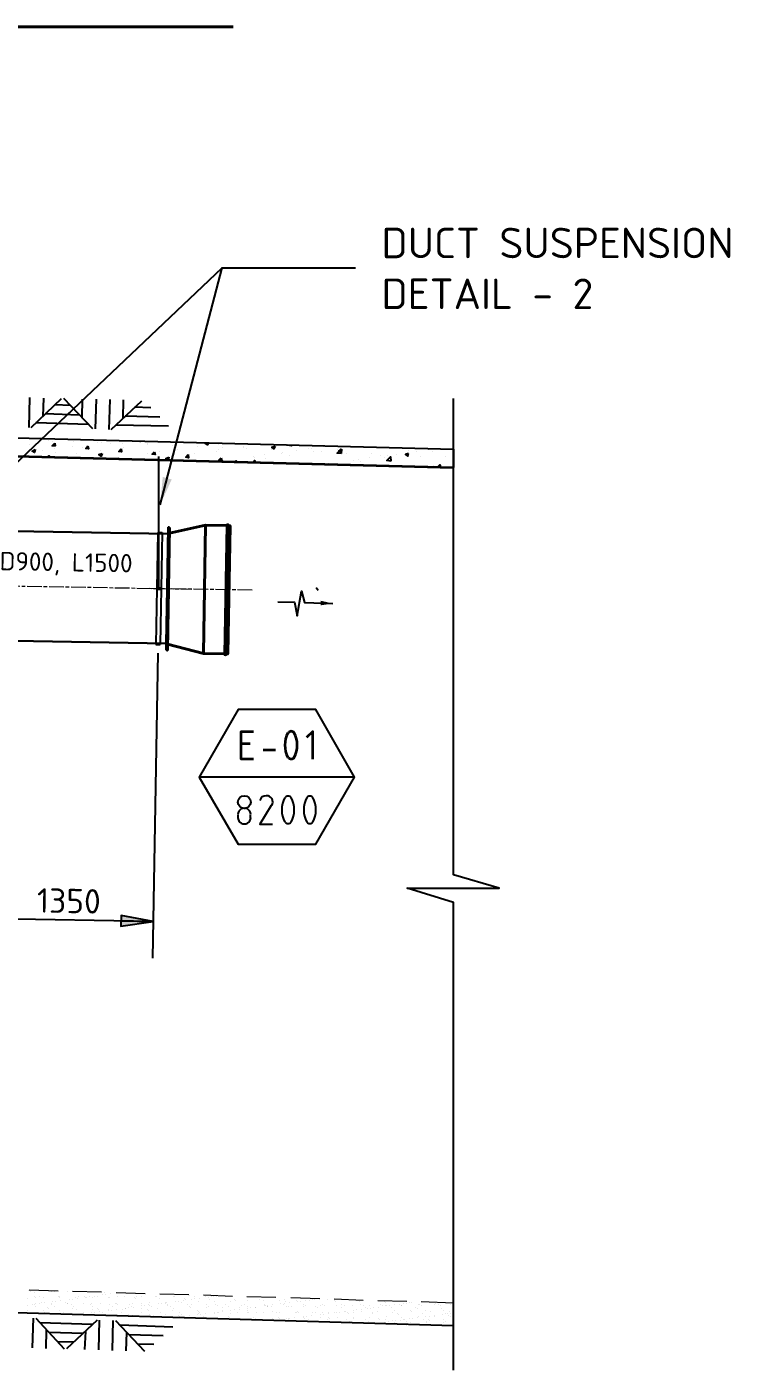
# Model space of a CAD drawing. Header units: inches. Extents: x 0 to 63075, y 0 to 44550.
# Drawn here: x 18737 to 24503, y 8114 to 19128 of the extents above; entities that cross this region are included whole.
import ezdxf

# ---------------------------------------------------------------- set-up
doc = ezdxf.new("R2010")
doc.units = ezdxf.units.IN
doc.header["$MEASUREMENT"] = 0
doc.linetypes.add('ACAD_ISO02W100', pattern=[15, 12, -3])
doc.linetypes.add('ACAD_ISO08W100', pattern=[36, 24, -3, 6, -3])
for name, color, linetype in [('PDF2_Geometry', 7, 'Continuous'), ('PDF_AXES', 7, 'Continuous'), ('PDF_Symbol (Howden)', 7, 'Continuous'), ('PDF_Text', 7, 'Continuous')]:
    doc.layers.add(name, color=color, linetype=linetype)
doc.layers.add('PDF2_Solid Fills', color=7, linetype='Continuous', true_color=0x00338d)
doc.styles.add('PDF ISOCPEUR', font='isocpeur.ttf')

# ---------------------------------------------------------------- blocks, each defined once
blk = doc.blocks.new('1693_SIDE')
at = {"layer": 'PDF2_Geometry', "color": 252, "lineweight": 25, "true_color": 0x939598}
for points in [[(-183270, -67730), (-180934, -67796), (-176342, -67825), (-173396, -67854), (-165066, -68070), (-165066, -68219), (-173399, -68003), (-176345, -67974), (-180934, -67946), (-183270, -67879)], [(-168336, -68019), (-168333, -68041), (-168356, -68041)], [(-168063, -68041), (-168060, -68067), (-168082, -68063)], [(-167634, -68003), (-167634, -68006)], [(-166528, -68044), (-166538, -68067), (-166557, -68054)], [(-168495, -68073), (-168502, -68098), (-168521, -68086)], [(-167946, -68105), (-167955, -68127), (-167974, -68114)], [(-167790, -68067), (-167787, -68092), (-167809, -68089)], [(-167517, -68092), (-167513, -68114), (-167536, -68111)], [(-167399, -68136), (-167405, -68159), (-167424, -68146)], [(-167243, -68114), (-167240, -68140), (-167262, -68136)], [(-166970, -68140), (-166967, -68162), (-166989, -68159)], [(-165988, -68105), (-166020, -68101), (-165991, -68070)], [(-165982, -68073), (-165988, -68095), (-166007, -68082)], [(-165581, -68168), (-165613, -68162), (-165584, -68133)], [(-165435, -68105), (-165460, -68114), (-165441, -68127)]]:
    blk.add_lwpolyline(points, close=True, dxfattribs=at)
for points in [[(-168543, -67647), (-168549, -67892)], [(-168530, -67892), (-168279, -67653)], [(-168429, -67650), (-168432, -67800)], [(-168206, -67711), (-168336, -67707)], [(-168022, -67904), (-168260, -67653)], [(-168111, -67660), (-168114, -67809)], [(-167996, -67660), (-168003, -67904)], [(-167885, -67663), (-167892, -67908)], [(-167873, -67908), (-167621, -67672)], [(-167774, -67666), (-167777, -67819)], [(-167548, -67730), (-167682, -67726)], [(-168133, -67790), (-168413, -67781)], [(-167475, -67806), (-167758, -67800)], [(-183267, -67882), (-180934, -67949), (-176107, -67978), (-173399, -68006), (-165070, -68222)], [(-168060, -67866), (-168492, -67854)], [(-167402, -67882), (-167834, -67873)], [(-168543, -68032), (-168543, -68032)], [(-168387, -67997), (-168387, -67997)], [(-168352, -68006), (-168352, -68006)], [(-168193, -68047), (-168193, -68047)], [(-168184, -68006), (-168184, -68006)], [(-168105, -68057), (-168105, -68057)], [(-167981, -68016), (-167981, -68016)], [(-167952, -68016), (-167952, -68016)], [(-167882, -68019), (-167882, -68019)], [(-167857, -68003), (-167857, -68003)], [(-167777, -68022), (-167777, -68022)], [(-167771, -68054), (-167771, -68054)], [(-167574, -68032), (-167574, -68032)], [(-167571, -68025), (-167571, -68025)], [(-167370, -68041), (-167370, -68041)], [(-167167, -68047), (-167167, -68047)], [(-167078, -68019), (-167084, -68035), (-167103, -68022), (-167091, -68019)], [(-167091, -68041), (-167091, -68041)], [(-166995, -68028), (-166995, -68028)], [(-166964, -68057), (-166964, -68057)], [(-166792, -68047), (-166792, -68047)], [(-166786, -68054), (-166786, -68054)], [(-166395, -68035), (-166395, -68041), (-166427, -68038), (-166427, -68035)], [(-166252, -68063), (-166252, -68063)], [(-166230, -68063), (-166230, -68063)], [(-166134, -68051), (-166134, -68051)], [(-168432, -68079), (-168432, -68079)], [(-168391, -68133), (-168381, -68124), (-168381, -68133)], [(-168356, -68133), (-168356, -68133)], [(-168336, -68067), (-168336, -68067)], [(-168327, -68095), (-168327, -68095)], [(-168159, -68105), (-168159, -68105)], [(-167961, -68079), (-167961, -68079)], [(-167812, -68136), (-167812, -68136)], [(-167577, -68152), (-167577, -68152)], [(-167571, -68105), (-167571, -68105)], [(-167475, -68092), (-167475, -68092)], [(-167380, -68127), (-167380, -68127)], [(-167332, -68073), (-167332, -68073)], [(-167231, -68130), (-167231, -68130)], [(-167186, -68101), (-167186, -68101)], [(-167008, -68092), (-167008, -68092)], [(-166989, -68073), (-166989, -68073)], [(-166951, -68159), (-166951, -68159)], [(-166868, -68175), (-166849, -68165), (-166852, -68175)], [(-166798, -68171), (-166798, -68171)], [(-166760, -68067), (-166760, -68067)], [(-166709, -68127), (-166709, -68127)], [(-166709, -68178), (-166697, -68162), (-166693, -68178)], [(-166697, -68140), (-166697, -68140)], [(-166614, -68114), (-166614, -68114)], [(-166605, -68149), (-166605, -68149)], [(-166557, -68073), (-166557, -68073)], [(-166474, -68101), (-166474, -68101)], [(-166471, -68095), (-166471, -68095)], [(-166407, -68121), (-166407, -68121)], [(-166353, -68082), (-166353, -68082)], [(-166210, -68092), (-166210, -68092)], [(-166150, -68092), (-166150, -68092)], [(-166020, -68070), (-166020, -68070)], [(-165947, -68101), (-165947, -68101)], [(-165883, -68159), (-165883, -68159)], [(-165848, -68152), (-165848, -68152)], [(-165826, -68168), (-165826, -68168)], [(-165753, -68140), (-165753, -68140)], [(-165740, -68108), (-165740, -68108)], [(-165661, -68121), (-165661, -68121)], [(-165629, -68140), (-165629, -68140)], [(-165610, -68121), (-165610, -68121)], [(-165537, -68117), (-165537, -68117)], [(-165438, -68082), (-165438, -68082)], [(-165438, -68114), (-165438, -68114)], [(-165368, -68089), (-165368, -68089)], [(-165333, -68127), (-165333, -68127)], [(-165273, -68076), (-165273, -68076)], [(-165238, -68086), (-165238, -68086)], [(-165130, -68133), (-165130, -68133)], [(-166090, -68184), (-166090, -68184)], [(-165244, -68213), (-165244, -68213)], [(-165228, -68206), (-165228, -68206)], [(-165197, -68216), (-165178, -68197), (-165174, -68216)], [(-165070, -75258), (-175363, -74950), (-175373, -68813)], [(-168518, -75439), (-168511, -75195)], [(-168492, -75195), (-168257, -75446)], [(-167987, -75211), (-168238, -75446)], [(-167974, -75455), (-167968, -75211)], [(-167863, -75459), (-167857, -75214)], [(-167838, -75214), (-167599, -75465)], [(-168025, -75246), (-168457, -75233)], [(-168406, -75443), (-168403, -75293)], [(-168101, -75319), (-168384, -75312)], [(-168089, -75452), (-168082, -75303)], [(-167367, -75268), (-167799, -75252)], [(-167749, -75462), (-167745, -75312)], [(-167447, -75338), (-167726, -75331)], [(-168181, -75392), (-168311, -75389)], [(-167523, -75411), (-167653, -75408)]]:
    blk.add_lwpolyline(points, dxfattribs=at)
at = {"layer": 'PDF2_Geometry', "lineweight": 25}
for points in [[(-165066, -75621), (-165066, -71785), (-165445, -71670), (-164691, -71670), (-165066, -71559), (-165066, -67653)], [(-166506, -69322), (-166369, -69325), (-166347, -69436), (-166312, -69233), (-166287, -69328), (-166055, -69335)], [(-165877, -70758), (-166195, -70205), (-166833, -70205), (-167151, -70758), (-166833, -71308), (-166195, -71308), (-165877, -70758), (-167151, -70758)], [(-166560, -70990), (-166655, -71143), (-166550, -71143)], [(-166833, -71092), (-166833, -71067)], [(-166732, -71067), (-166732, -71092)]]:
    blk.add_lwpolyline(points, dxfattribs=at)
at = {"layer": 'PDF2_Geometry', "color": 28, "lineweight": 25, "true_color": 0x0d0d0d}
blk.add_lwpolyline([(-166175, -69227), (-166191, -69207)], dxfattribs=at)
at = {"layer": 'PDF2_Geometry', "lineweight": 35}
for points in [[(-166706, -70612), (-166808, -70612), (-166808, -70383), (-166706, -70383)], [(-166732, -70485), (-166808, -70485)], [(-166220, -70612), (-166220, -70383), (-166271, -70434)], [(-166627, -70536), (-166525, -70536)]]:
    blk.add_lwpolyline(points, dxfattribs=at)
at = {"layer": 'PDF2_Geometry', "color": 252, "lineweight": 18, "true_color": 0x939598}
for points in [[(-168553, -74969), (-168553, -74969)], [(-168308, -74972), (-168546, -74966)], [(-168537, -74972), (-168537, -74972)], [(-168502, -74985), (-168502, -74985)], [(-168378, -74972), (-168378, -74972)], [(-168362, -74979), (-168362, -74979)], [(-168340, -74979), (-168340, -74979)], [(-168232, -74979), (-168232, -74979)], [(-167952, -74982), (-168190, -74975)], [(-167930, -74985), (-167930, -74985)], [(-167917, -75001), (-167917, -75001)], [(-167876, -74995), (-167876, -74995)], [(-167593, -74995), (-167831, -74988)], [(-167237, -75004), (-167475, -74998)], [(-168562, -75033), (-168562, -75033)], [(-168559, -75087), (-168559, -75087)], [(-168518, -75084), (-168518, -75084)], [(-168502, -75014), (-168502, -75014)], [(-168499, -75084), (-168499, -75084)], [(-168495, -75099), (-168495, -75099)], [(-168492, -75023), (-168492, -75023)], [(-168492, -75077), (-168492, -75077)], [(-168464, -75074), (-168464, -75074)], [(-168460, -75020), (-168460, -75020)], [(-168448, -75064), (-168448, -75064)], [(-168429, -75029), (-168429, -75029)], [(-168422, -75068), (-168422, -75068)], [(-168397, -75109), (-168397, -75109)], [(-168359, -75077), (-168359, -75077)], [(-168359, -75084), (-168359, -75084)], [(-168352, -75058), (-168352, -75058)], [(-168336, -75099), (-168336, -75099)], [(-168327, -75055), (-168327, -75055)], [(-168302, -75020), (-168302, -75020)], [(-168298, -75029), (-168298, -75029)], [(-168295, -75020), (-168295, -75020)], [(-168286, -75049), (-168286, -75049)], [(-168244, -75064), (-168244, -75064)], [(-168235, -75074), (-168235, -75074)], [(-168228, -75077), (-168228, -75077)], [(-168216, -75042), (-168216, -75042)], [(-168200, -75084), (-168200, -75084)], [(-168190, -75039), (-168190, -75039)], [(-168178, -75099), (-168178, -75099)], [(-168162, -75026), (-168162, -75026)], [(-168149, -75033), (-168149, -75033)], [(-168143, -75020), (-168143, -75020)], [(-168098, -75077), (-168098, -75077)], [(-168092, -75020), (-168092, -75020)], [(-168082, -75029), (-168082, -75029)], [(-168079, -75023), (-168079, -75023)], [(-168054, -75020), (-168054, -75020)], [(-168041, -75084), (-168041, -75084)], [(-168038, -75071), (-168038, -75071)], [(-168028, -75023), (-168028, -75023)], [(-168022, -75096), (-168022, -75096)], [(-168012, -75014), (-168012, -75014)], [(-167984, -75020), (-167984, -75020)], [(-167958, -75071), (-167958, -75071)], [(-167942, -75004), (-167942, -75004)], [(-167898, -75023), (-167898, -75023)], [(-167885, -75026), (-167885, -75026)], [(-167885, -75084), (-167885, -75084)], [(-167863, -75096), (-167863, -75096)], [(-167834, -75071), (-167834, -75071)], [(-167828, -75071), (-167828, -75071)], [(-167825, -75020), (-167825, -75020)], [(-167825, -75080), (-167825, -75080)], [(-167761, -75020), (-167761, -75020)], [(-167758, -75112), (-167758, -75112)], [(-167733, -75109), (-167733, -75109)], [(-167726, -75084), (-167726, -75084)], [(-167704, -75096), (-167704, -75096)], [(-167698, -75071), (-167698, -75071)], [(-167691, -75103), (-167691, -75103)], [(-167682, -75026), (-167682, -75026)], [(-167672, -75036), (-167672, -75036)], [(-167669, -75020), (-167669, -75020)], [(-167628, -75017), (-167628, -75017)], [(-167628, -75077), (-167628, -75077)], [(-167621, -75093), (-167621, -75093)], [(-167596, -75090), (-167596, -75090)], [(-167567, -75084), (-167567, -75084)], [(-167558, -75064), (-167558, -75064)], [(-167555, -75087), (-167555, -75087)], [(-167545, -75096), (-167545, -75096)], [(-167510, -75020), (-167510, -75020)], [(-167498, -75017), (-167498, -75017)], [(-167485, -75077), (-167485, -75077)], [(-167475, -75033), (-167475, -75033)], [(-167459, -75074), (-167459, -75074)], [(-167428, -75064), (-167428, -75064)], [(-167424, -75077), (-167424, -75077)], [(-167418, -75068), (-167418, -75068)], [(-167415, -75087), (-167415, -75087)], [(-167409, -75084), (-167409, -75084)], [(-167386, -75096), (-167386, -75096)], [(-167361, -75014), (-167361, -75014)], [(-167358, -75112), (-167358, -75112)], [(-167351, -75017), (-167351, -75017)], [(-167348, -75058), (-167348, -75058)], [(-167323, -75055), (-167323, -75055)], [(-167297, -75064), (-167297, -75064)], [(-167281, -75049), (-167281, -75049)], [(-167272, -75033), (-167272, -75033)], [(-167262, -75042), (-167262, -75042)], [(-167250, -75084), (-167250, -75084)], [(-167231, -75096), (-167231, -75096)], [(-167227, -75010), (-167227, -75010)], [(-167224, -75109), (-167224, -75109)], [(-167218, -75084), (-167218, -75084)], [(-167211, -75039), (-167211, -75039)], [(-167192, -75017), (-167192, -75017)], [(-167186, -75036), (-167186, -75036)], [(-167157, -75058), (-167157, -75058)], [(-167145, -75033), (-167145, -75033)], [(-166878, -75017), (-167116, -75007)], [(-167097, -75014), (-167097, -75014)], [(-167094, -75109), (-167094, -75109)], [(-167091, -75084), (-167091, -75084)], [(-167075, -75023), (-167075, -75023)], [(-167072, -75096), (-167072, -75096)], [(-167065, -75039), (-167065, -75039)], [(-167049, -75020), (-167049, -75020)], [(-167034, -75017), (-167034, -75017)], [(-167027, -75058), (-167027, -75058)], [(-167014, -75084), (-167014, -75084)], [(-167008, -75014), (-167008, -75014)], [(-167005, -75093), (-167005, -75093)], [(-166957, -75106), (-166957, -75106)], [(-166935, -75084), (-166935, -75084)], [(-166913, -75096), (-166913, -75096)], [(-166897, -75058), (-166897, -75058)], [(-166878, -75017), (-166878, -75017)], [(-166862, -75039), (-166862, -75039)], [(-166852, -75049), (-166852, -75049)], [(-166824, -75103), (-166824, -75103)], [(-166808, -75090), (-166808, -75090)], [(-166776, -75080), (-166776, -75080)], [(-166522, -75026), (-166760, -75020)], [(-166757, -75052), (-166757, -75052)], [(-166754, -75096), (-166754, -75096)], [(-166754, -75112), (-166754, -75112)], [(-166728, -75109), (-166728, -75109)], [(-166693, -75106), (-166693, -75106)], [(-166687, -75103), (-166687, -75103)], [(-166655, -75045), (-166655, -75045)], [(-166627, -75052), (-166627, -75052)], [(-166617, -75080), (-166617, -75080)], [(-166617, -75093), (-166617, -75093)], [(-166605, -75090), (-166605, -75090)], [(-166595, -75096), (-166595, -75096)], [(-166595, -75099), (-166595, -75099)], [(-166592, -75090), (-166592, -75090)], [(-166557, -75099), (-166557, -75099)], [(-166550, -75084), (-166550, -75084)], [(-166496, -75052), (-166496, -75052)], [(-166481, -75077), (-166481, -75077)], [(-166458, -75080), (-166458, -75080)], [(-166455, -75071), (-166455, -75071)], [(-166452, -75045), (-166452, -75045)], [(-166442, -75055), (-166442, -75055)], [(-166436, -75096), (-166436, -75096)], [(-166423, -75096), (-166423, -75096)], [(-166414, -75068), (-166414, -75068)], [(-166163, -75036), (-166401, -75029)], [(-166398, -75096), (-166398, -75096)], [(-166357, -75049), (-166357, -75049)], [(-166344, -75058), (-166344, -75058)], [(-166318, -75055), (-166318, -75055)], [(-166299, -75080), (-166299, -75080)], [(-166293, -75099), (-166293, -75099)], [(-166280, -75093), (-166280, -75093)], [(-166277, -75049), (-166277, -75049)], [(-166245, -75052), (-166245, -75052)], [(-166226, -75045), (-166226, -75045)], [(-166207, -75039), (-166207, -75039)], [(-166195, -75096), (-166195, -75096)], [(-166185, -75106), (-166185, -75106)], [(-166156, -75093), (-166156, -75093)], [(-166144, -75080), (-166144, -75080)], [(-166121, -75093), (-166121, -75093)], [(-166096, -75045), (-166096, -75045)], [(-165807, -75049), (-166045, -75039)], [(-166042, -75052), (-166042, -75052)], [(-166032, -75061), (-166032, -75061)], [(-166023, -75093), (-166023, -75093)], [(-165988, -75103), (-165988, -75103)], [(-165985, -75080), (-165985, -75080)], [(-165963, -75093), (-165963, -75093)], [(-165893, -75093), (-165893, -75093)], [(-165835, -75058), (-165835, -75058)], [(-165826, -75080), (-165826, -75080)], [(-165804, -75093), (-165804, -75093)], [(-165785, -75103), (-165785, -75103)], [(-165775, -75112), (-165775, -75112)], [(-165756, -75087), (-165756, -75087)], [(-165750, -75112), (-165750, -75112)], [(-165724, -75109), (-165724, -75109)], [(-165448, -75058), (-165686, -75052)], [(-165683, -75103), (-165683, -75103)], [(-165667, -75080), (-165667, -75080)], [(-165645, -75093), (-165645, -75093)], [(-165632, -75058), (-165632, -75058)], [(-165623, -75068), (-165623, -75068)], [(-165623, -75087), (-165623, -75087)], [(-165613, -75093), (-165613, -75093)], [(-165588, -75090), (-165588, -75090)], [(-165578, -75109), (-165578, -75109)], [(-165546, -75084), (-165546, -75084)], [(-165508, -75080), (-165508, -75080)], [(-165492, -75087), (-165492, -75087)], [(-165489, -75093), (-165489, -75093)], [(-165476, -75074), (-165476, -75074)], [(-165451, -75071), (-165451, -75071)], [(-165425, -75064), (-165425, -75064)], [(-165410, -75068), (-165410, -75068)], [(-165375, -75109), (-165375, -75109)], [(-165356, -75080), (-165356, -75080)], [(-165349, -75080), (-165349, -75080)], [(-165333, -75249), (-165066, -75255), (-165066, -75071), (-165330, -75061)], [(-165330, -75093), (-165330, -75093)], [(-165222, -75080), (-165222, -75080)], [(-165213, -75074), (-165213, -75074)], [(-165193, -75080), (-165193, -75080)], [(-165171, -75093), (-165171, -75093)], [(-165092, -75080), (-165092, -75080)], [(-168559, -75128), (-168559, -75128)], [(-168549, -75150), (-168311, -75160)], [(-168425, -75128), (-168425, -75128)], [(-168419, -75147), (-168419, -75147)], [(-168387, -75118), (-168387, -75118)], [(-168295, -75128), (-168295, -75128)], [(-168260, -75147), (-168260, -75147)], [(-168190, -75115), (-168190, -75115)], [(-168190, -75163), (-167952, -75169)], [(-168159, -75125), (-168159, -75125)], [(-168143, -75163), (-168143, -75163)], [(-168139, -75160), (-168139, -75160)], [(-168101, -75147), (-168101, -75147)], [(-168101, -75157), (-168101, -75157)], [(-168035, -75147), (-168035, -75147)], [(-168025, -75122), (-168025, -75122)], [(-168006, -75144), (-168006, -75144)], [(-167987, -75115), (-167987, -75115)], [(-167977, -75125), (-167977, -75125)], [(-167965, -75141), (-167965, -75141)], [(-167942, -75147), (-167942, -75147)], [(-167933, -75166), (-167933, -75166)], [(-167898, -75131), (-167898, -75131)], [(-167895, -75122), (-167895, -75122)], [(-167869, -75128), (-167869, -75128)], [(-167834, -75172), (-167596, -75179)], [(-167828, -75122), (-167828, -75122)], [(-167825, -75166), (-167825, -75166)], [(-167787, -75147), (-167787, -75147)], [(-167780, -75122), (-167780, -75122)], [(-167758, -75118), (-167758, -75118)], [(-167730, -75166), (-167730, -75166)], [(-167695, -75169), (-167695, -75169)], [(-167628, -75147), (-167628, -75147)], [(-167625, -75115), (-167625, -75115)], [(-167577, -75122), (-167577, -75122)], [(-167567, -75131), (-167567, -75131)], [(-167555, -75163), (-167555, -75163)], [(-167523, -75172), (-167523, -75172)], [(-167494, -75115), (-167494, -75115)], [(-167475, -75182), (-167240, -75192)], [(-167469, -75147), (-167469, -75147)], [(-167424, -75163), (-167424, -75163)], [(-167370, -75128), (-167370, -75128)], [(-167320, -75172), (-167320, -75172)], [(-167310, -75147), (-167310, -75147)], [(-167310, -75182), (-167310, -75182)], [(-167304, -75185), (-167304, -75185)], [(-167294, -75163), (-167294, -75163)], [(-167275, -75179), (-167275, -75179)], [(-167234, -75176), (-167234, -75176)], [(-167167, -75128), (-167167, -75128)], [(-167164, -75166), (-167164, -75166)], [(-167157, -75138), (-167157, -75138)], [(-167154, -75157), (-167154, -75157)], [(-167151, -75144), (-167151, -75144)], [(-167138, -75163), (-167138, -75163)], [(-167119, -75195), (-166881, -75201)], [(-167113, -75179), (-167113, -75179)], [(-167097, -75157), (-167097, -75157)], [(-167027, -75147), (-167027, -75147)], [(-167024, -75157), (-167024, -75157)], [(-167002, -75144), (-167002, -75144)], [(-166992, -75144), (-166992, -75144)], [(-166960, -75134), (-166960, -75134)], [(-166960, -75138), (-166960, -75138)], [(-166910, -75179), (-166910, -75179)], [(-166903, -75188), (-166903, -75188)], [(-166894, -75157), (-166894, -75157)], [(-166891, -75131), (-166891, -75131)], [(-166865, -75125), (-166865, -75125)], [(-166836, -75144), (-166836, -75144)], [(-166824, -75122), (-166824, -75122)], [(-166821, -75201), (-166821, -75201)], [(-166763, -75204), (-166525, -75211)], [(-166757, -75134), (-166757, -75134)], [(-166754, -75150), (-166754, -75150)], [(-166748, -75144), (-166748, -75144)], [(-166703, -75185), (-166703, -75185)], [(-166690, -75201), (-166690, -75201)], [(-166678, -75144), (-166678, -75144)], [(-166624, -75150), (-166624, -75150)], [(-166576, -75207), (-166576, -75207)], [(-166554, -75198), (-166554, -75198)], [(-166550, -75141), (-166550, -75141)], [(-166519, -75144), (-166519, -75144)], [(-166503, -75211), (-166503, -75211)], [(-166500, -75185), (-166500, -75185)], [(-166493, -75150), (-166493, -75150)], [(-166493, -75195), (-166493, -75195)], [(-166433, -75201), (-166433, -75201)], [(-166420, -75195), (-166420, -75195)], [(-166417, -75207), (-166417, -75207)], [(-166407, -75198), (-166407, -75198)], [(-166404, -75217), (-166166, -75223)], [(-166366, -75192), (-166366, -75192)], [(-166360, -75144), (-166360, -75144)], [(-166353, -75144), (-166353, -75144)], [(-166347, -75141), (-166347, -75141)], [(-166338, -75150), (-166338, -75150)], [(-166296, -75182), (-166296, -75182)], [(-166296, -75192), (-166296, -75192)], [(-166290, -75195), (-166290, -75195)], [(-166271, -75179), (-166271, -75179)], [(-166258, -75207), (-166258, -75207)], [(-166230, -75176), (-166230, -75176)], [(-166223, -75144), (-166223, -75144)], [(-166201, -75144), (-166201, -75144)], [(-166160, -75166), (-166160, -75166)], [(-166153, -75192), (-166153, -75192)], [(-166141, -75147), (-166141, -75147)], [(-166134, -75163), (-166134, -75163)], [(-166102, -75207), (-166102, -75207)], [(-166093, -75144), (-166093, -75144)], [(-166093, -75157), (-166093, -75157)], [(-166093, -75192), (-166093, -75192)], [(-166083, -75201), (-166083, -75201)], [(-166080, -75220), (-166080, -75220)], [(-166045, -75144), (-166045, -75144)], [(-166023, -75147), (-166023, -75147)], [(-166020, -75188), (-166020, -75188)], [(-165998, -75144), (-165998, -75144)], [(-165956, -75138), (-165956, -75138)], [(-165953, -75141), (-165953, -75141)], [(-165943, -75207), (-165943, -75207)], [(-165937, -75147), (-165937, -75147)], [(-165928, -75157), (-165928, -75157)], [(-165921, -75220), (-165921, -75220)], [(-165889, -75192), (-165889, -75192)], [(-165886, -75128), (-165886, -75128)], [(-165886, -75144), (-165886, -75144)], [(-165886, -75198), (-165886, -75198)], [(-165861, -75125), (-165861, -75125)], [(-165823, -75138), (-165823, -75138)], [(-165820, -75122), (-165820, -75122)], [(-165785, -75207), (-165785, -75207)], [(-165762, -75220), (-165762, -75220)], [(-165753, -75185), (-165753, -75185)], [(-165731, -75153), (-165731, -75153)], [(-165727, -75144), (-165727, -75144)], [(-165692, -75138), (-165692, -75138)], [(-165683, -75198), (-165683, -75198)], [(-165673, -75207), (-165673, -75207)], [(-165626, -75207), (-165626, -75207)], [(-165619, -75182), (-165619, -75182)], [(-165603, -75220), (-165603, -75220)], [(-165568, -75144), (-165568, -75144)], [(-165565, -75217), (-165565, -75217)], [(-165553, -75134), (-165553, -75134)], [(-165540, -75214), (-165540, -75214)], [(-165527, -75153), (-165527, -75153)], [(-165518, -75163), (-165518, -75163)], [(-165499, -75211), (-165499, -75211)], [(-165489, -75185), (-165489, -75185)], [(-165476, -75204), (-165476, -75204)], [(-165467, -75207), (-165467, -75207)], [(-165448, -75220), (-165448, -75220)], [(-165429, -75201), (-165429, -75201)], [(-165422, -75131), (-165422, -75131)], [(-165410, -75141), (-165410, -75141)], [(-165403, -75198), (-165403, -75198)], [(-165365, -75118), (-165365, -75118)], [(-165362, -75192), (-165362, -75192)], [(-165352, -75179), (-165352, -75179)], [(-165321, -75160), (-165321, -75160)], [(-165311, -75207), (-165311, -75207)], [(-165292, -75131), (-165292, -75131)], [(-165292, -75182), (-165292, -75182)], [(-165289, -75220), (-165289, -75220)], [(-165273, -75204), (-165273, -75204)], [(-165267, -75179), (-165267, -75179)], [(-165263, -75214), (-165263, -75214)], [(-165251, -75141), (-165251, -75141)], [(-165225, -75172), (-165225, -75172)], [(-165219, -75179), (-165219, -75179)], [(-165168, -75115), (-165168, -75115)], [(-165155, -75163), (-165155, -75163)], [(-165152, -75128), (-165152, -75128)], [(-165152, -75207), (-165152, -75207)], [(-165130, -75160), (-165130, -75160)], [(-165130, -75220), (-165130, -75220)], [(-165117, -75160), (-165117, -75160)], [(-165111, -75169), (-165111, -75169)], [(-165095, -75141), (-165095, -75141)], [(-165089, -75157), (-165089, -75157)], [(-165089, -75179), (-165089, -75179)], [(-166048, -75227), (-165810, -75233)], [(-165689, -75236), (-165689, -75236)], [(-165689, -75236), (-165451, -75246)], [(-165677, -75233), (-165677, -75233)], [(-165635, -75227), (-165635, -75227)], [(-165549, -75230), (-165549, -75230)], [(-165419, -75230), (-165419, -75230)], [(-165289, -75230), (-165289, -75230)], [(-165149, -75227), (-165149, -75227)]]:
    blk.add_lwpolyline(points, dxfattribs=at)
at = {"layer": 'PDF2_Geometry', "lineweight": 25}
blk.add_circle((-166781, -70963), 52.4, dxfattribs=at)
at = {"layer": 'PDF2_Geometry', "lineweight": 35}
for centre, radius, start, end in [((-166234, -70496), 215, 151.7152, 208.2848), ((-166396, -70413), 30.2, 36.5034, 143.4925), ((-166562, -70496), 215, 331.7165, 28.2835), ((-166396, -70579), 30.2, 216.5075, 323.4966)]:
    blk.add_arc(centre, radius, start, end, dxfattribs=at)
at = {"layer": 'PDF2_Geometry', "lineweight": 25}
for centre, radius, start, end in [((-166603, -70963), 52.4, 89.4633, 164.2793), ((-166600, -70963), 52.4, 328.0091, 90.2626), ((-166260, -71027), 215, 151.7152, 208.2848), ((-166422, -70944), 30.2, 36.5075, 143.4925), ((-166587, -71027), 215, 331.7152, 28.2848), ((-166079, -71027), 215, 151.7165, 208.2835), ((-166244, -70944), 30.2, 36.5034, 143.4966), ((-166409, -71027), 215, 331.7165, 28.2835), ((-166781, -71065), 52.4, 359.9996, 180.0004), ((-166781, -71090), 52.4, 179.9996, 0.0004), ((-166422, -71109), 30.2, 216.5075, 323.4925), ((-166244, -71109), 30.2, 216.5034, 323.4966)]:
    blk.add_arc(centre, radius, start, end, dxfattribs=at)
at = {"layer": 'PDF2_Solid Fills', "color": 7, "transparency": 33554559}
blk.add_solid([(-166055, -69335), (-166156, -69312), (-166156, -69350)], dxfattribs=at)
blk = doc.blocks.new('FAN_DUCT_1500')
at = {"lineweight": 30}
for p, q in [((35414, -18995), (35414, -18095)), ((35414, -18095), (36902, -18095)), ((36902, -18095), (36902, -18995)), ((35414, -18995), (36902, -18995))]:
    blk.add_line(p, q, dxfattribs=at)
at = {"linetype": 'ACAD_ISO08W100', "lineweight": 0, "ltscale": 5}
blk.add_lwpolyline([(37102, -18545), (35214, -18545)], dxfattribs=at)
at = {"layer": 'PDF_AXES', "lineweight": 30}
for points in [[(35414, -18042), (35408, -18042), (35408, -19048), (35414, -19048)], [(36908, -18042), (36902, -18042), (36902, -19048), (36908, -19048)]]:
    blk.add_lwpolyline(points, close=True, dxfattribs=at)
at = {"layer": 'PDF_Text', "insert": (36791, -18730), "char_height": 150, "attachment_point": 4, "rotation": 180, "style": 'PDF ISOCPEUR'}
blk.add_mtext('D900, L1500', dxfattribs=at)
blk = doc.blocks.new('FAN_DUCT_OUTLET')
at = {"linetype": 'ACAD_ISO08W100', "lineweight": 0, "ltscale": 5}
blk.add_lwpolyline([(27270, -18545), (26423, -18545)], dxfattribs=at)
at = {"layer": 'PDF_AXES', "lineweight": 40}
blk.add_lwpolyline([(26584, -18042), (26584, -19048), (26579, -19048), (26579, -18042)], close=True, dxfattribs=at)
for points in [[(27055, -18019), (26879, -18019), (26584, -18090)], [(26879, -18019), (26879, -19070)], [(27063, -18019), (27079, -18019), (27079, -19070), (27063, -19070)], [(27055, -19070), (26879, -19070), (26584, -18999)]]:
    blk.add_lwpolyline(points, dxfattribs=at)
blk.add_lwpolyline([(27055, -18015), (27055, -19074, 1.000035), (27063, -19074), (27063, -18015, 0.999995)], format="xyb", close=True, dxfattribs=at)

msp = doc.modelspace()

# ---------------------------------------------------------------- linework, layer by layer
for p, q in [((19820, 14528), (19820, 15606)), ((19810, 14983), (19794, 14063)), ((19810, 14983), (19845, 14982)), ((19845, 14982), (19829, 14063)), ((19802, 14528), (19837, 14528)), ((19802, 14523), (19837, 14523)), ((19802, 14518), (19837, 14518)), ((19810, 13993), (19767, 11493)), ((19794, 14063), (19829, 14063)), ((19772, 11793), (17543, 11832))]:
    msp.add_line(p, q)
at = {"linetype": 'ACAD_ISO02W100'}
for p, q in [((19812, 14518), (19812, 14528)), ((19828, 14518), (19828, 14528))]:
    msp.add_line(p, q, dxfattribs=at)
at = {"linetype": 'ACAD_ISO08W100', "lineweight": 0, "ltscale": 5}
msp.add_lwpolyline([(19819, 14512), (19820, 14523), (19820, 14534)], dxfattribs=at)
at = {"layer": 'PDF2_Geometry', "lineweight": 25}
for points in [[(18475, 15386), (20339, 17153), (20339, 17153)], [(19830, 15210), (20339, 17153), (21432, 17153)]]:
    msp.add_lwpolyline(points, dxfattribs=at)
at = {"layer": 'PDF2_Solid Fills', "color": 7, "transparency": 33554559}
msp.add_solid([(19851, 15438), (19830, 15210), (19924, 15417)], dxfattribs=at)
at = {"layer": 'PDF_Symbol (Howden)', "lineweight": 40}
msp.add_lwpolyline([(14977, 19128), (20427, 19128)], dxfattribs=at)
at = {"layer": 'PDF_Symbol (Howden)', "lineweight": 25}
msp.add_lwpolyline([(19508, 11798), (19508, 11798), (19772, 11793), (19509, 11842), (19507, 11754), (19772, 11793)], dxfattribs=at)
at = {"layer": 'PDF_Symbol (Howden)', "lineweight": 25, "transparency": 33554559}
msp.add_solid([(19507, 11754), (19507, 11754), (19509, 11842), (19772, 11793)], dxfattribs=at)

# ---------------------------------------------------------------- block references
msp.add_blockref('1693_SIDE', (187301, 83735))
for name, p, rotation in [('FAN_DUCT_1500', (54972, -4638), 179), ('FAN_DUCT_OUTLET', (-6358, 33527), 359)]:
    msp.add_blockref(name, p, dxfattribs=dict(rotation=rotation))

# ---------------------------------------------------------------- texts
at = {"layer": 'PDF_Text', "insert": (21644, 16814), "char_height": 250, "attachment_point": 7, "style": 'PDF ISOCPEUR'}
msp.add_mtext('DUCT SUSPENSION\\PDETAIL - 2', dxfattribs=at)
at = {"layer": 'PDF_Text', "insert": (19341, 11857), "char_height": 200, "attachment_point": 9, "rotation": 359, "style": 'PDF ISOCPEUR'}
msp.add_mtext('1350', dxfattribs=at)

doc.saveas('drawing.dxf')
